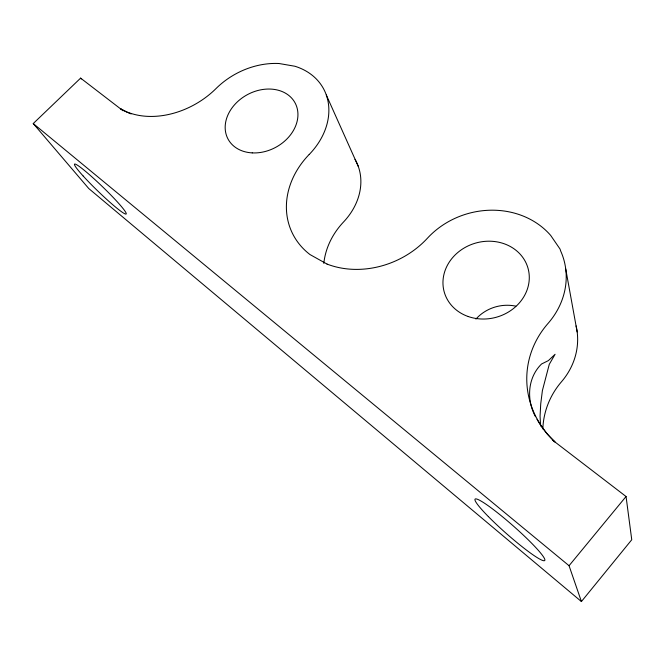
<?xml version="1.0" encoding="UTF-8"?>
<svg xmlns="http://www.w3.org/2000/svg" width="665" height="665" viewBox="0 0 665 665"><rect width="100%" height="100%" fill="white"/><g stroke="black" fill="none" stroke-linecap="round" stroke-linejoin="round"><path stroke-width="1" d="M123.075 110.781L80.615 78.121L33.25 123.549L88.761 188.536L581.41 601.551L631.75 539.747L626.056 496.506L554.967 441.976A81.737 14.339 40.5 0 0 552.457 440.039M581.41 601.551L569.057 565.716L626.056 496.506M128.486 112.9L131.146 113.906M127.597 112.568L120.656 108.827A73.915 54.638 -30.4 0 0 216.083 88.512A69.892 54.887 -28.5 0 1 279.067 63.516L294.878 66.242A69.892 54.887 -28.5 0 1 309.225 154.463M327.047 264.072L309.965 254.545A83.391 69.667 -24.7 0 1 309.2 154.446M33.25 123.549L569.057 565.716M540.504 425.159L547.112 433.921L554.967 441.976A98.112 89.492 3.2 0 1 547.952 323.531A79.9 70.665 -16.3 0 0 560.711 251.104L560.046 249.059L550.687 235.435A79.9 70.665 -16.3 0 0 427.445 238.195A83.391 69.667 -24.7 0 1 327.047 264.08M80.615 78.121L81.23 78.944M537.004 419.258L540.005 424.312M326.291 94.97L358.294 166.425M535.508 416.731C526.364 399.956 527.445 377.778 541.559 363.988L548.376 360.621L555.084 354.287L549.282 364.304L542.399 390.563L540.736 403.813L540.063 416.174L540.612 425.949M565.732 269.017L577.17 331.926M475.932 319.075A39.094 35.619 -14.1 0 1 515.857 306.158M576.098 325.933A71.737 65.378 -14 0 1 561.46 381.793A87.639 81.338 9.6 0 0 542.823 428.967M355.01 159.342A63.516 52.078 -28.6 0 1 343.547 221.985A75.345 65.328 -24.3 0 0 323.83 263.39M468.235 316.532A43.541 38.495 -16.3 0 0 529.091 273.805A43.541 38.495 -16.3 0 0 461.045 250.015A43.541 38.495 -16.3 0 0 468.235 316.532M488.359 516.58A46.4 5.129 41.4 0 0 544.519 560.653A46.4 5.129 41.4 0 0 496.821 512.208A46.4 5.129 41.4 0 0 488.359 516.58M83.208 176.05A35.877 3.175 44 0 0 125.693 214.08A35.877 3.175 44 0 0 92.044 176.99A35.877 3.175 44 0 0 83.208 176.05M252.235 152.892A38.088 29.908 -28.5 0 0 296.681 106.624A38.088 29.908 -28.5 0 0 235.751 103.466A38.088 29.908 -28.5 0 0 252.235 152.892"/></g></svg>
